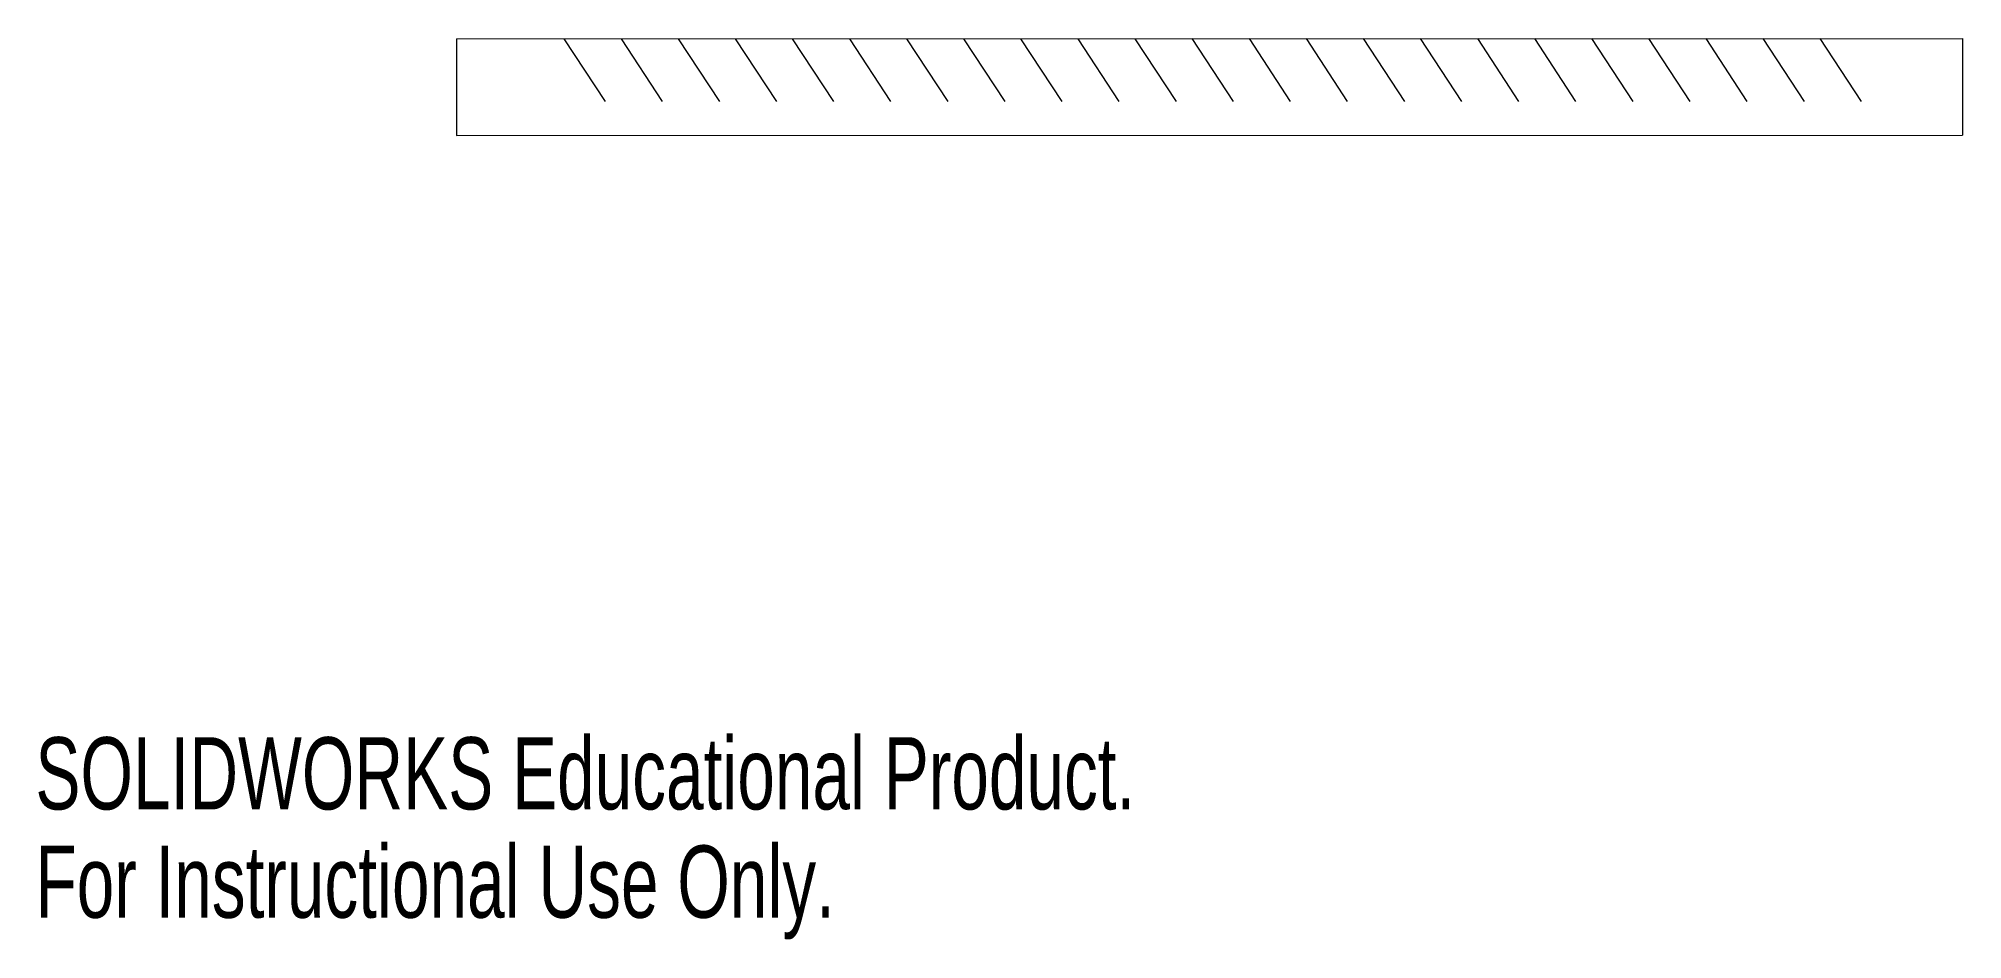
# Model space of a CAD drawing. Header units: millimetres. Extents: x 0.2 to 99.8, y 0 to 46.6.
import ezdxf

# ---------------------------------------------------------------- set-up
doc = ezdxf.new("R2010")
doc.units = ezdxf.units.MM
doc.styles.add('SLDTEXTSTYLE0', font='TXT', dxfattribs={"width": 0.7})

msp = doc.modelspace()

# ---------------------------------------------------------------- linework, layer by layer
at = {"color": 7, "linetype": 'Continuous', "lineweight": 18}
for p, q in [((21.791, 46.544), (99.756, 46.559)), ((21.791, 46.544), (21.792, 41.544)), ((29.512, 43.296), (27.378, 46.545)), ((32.467, 43.296), (30.333, 46.546)), ((35.422, 43.297), (33.288, 46.546)), ((38.377, 43.297), (36.243, 46.547)), ((41.332, 43.298), (39.198, 46.548)), ((44.287, 43.299), (42.153, 46.548)), ((47.242, 43.299), (45.108, 46.549)), ((50.197, 43.3), (48.063, 46.549)), ((53.153, 43.3), (51.018, 46.55)), ((56.108, 43.301), (53.974, 46.551)), ((59.063, 43.301), (56.929, 46.551)), ((62.018, 43.302), (59.884, 46.552)), ((64.973, 43.303), (62.839, 46.552)), ((67.928, 43.303), (65.794, 46.553)), ((70.883, 43.304), (68.749, 46.553)), ((73.838, 43.304), (71.704, 46.554)), ((76.793, 43.305), (74.659, 46.555)), ((79.748, 43.306), (77.614, 46.555)), ((82.704, 43.306), (80.569, 46.556)), ((85.659, 43.307), (83.525, 46.556)), ((88.614, 43.307), (86.48, 46.557)), ((91.569, 43.308), (89.435, 46.557)), ((94.524, 43.308), (92.39, 46.558)), ((99.756, 46.559), (99.757, 41.559)), ((21.792, 41.544), (99.757, 41.559))]:
    msp.add_line(p, q, dxfattribs=at)

# ---------------------------------------------------------------- texts
at = {"color": 7, "linetype": 'Continuous', "char_height": 3.73507, "attachment_point": 1, "style": 'SLDTEXTSTYLE0'}
for s, insert in [('SOLIDWORKS Educational Product.', (0, 10.417)), ('For Instructional Use Only.', (0, 4.815))]:
    msp.add_mtext(s, dxfattribs=dict(at, insert=insert))

doc.saveas('drawing.dxf')
